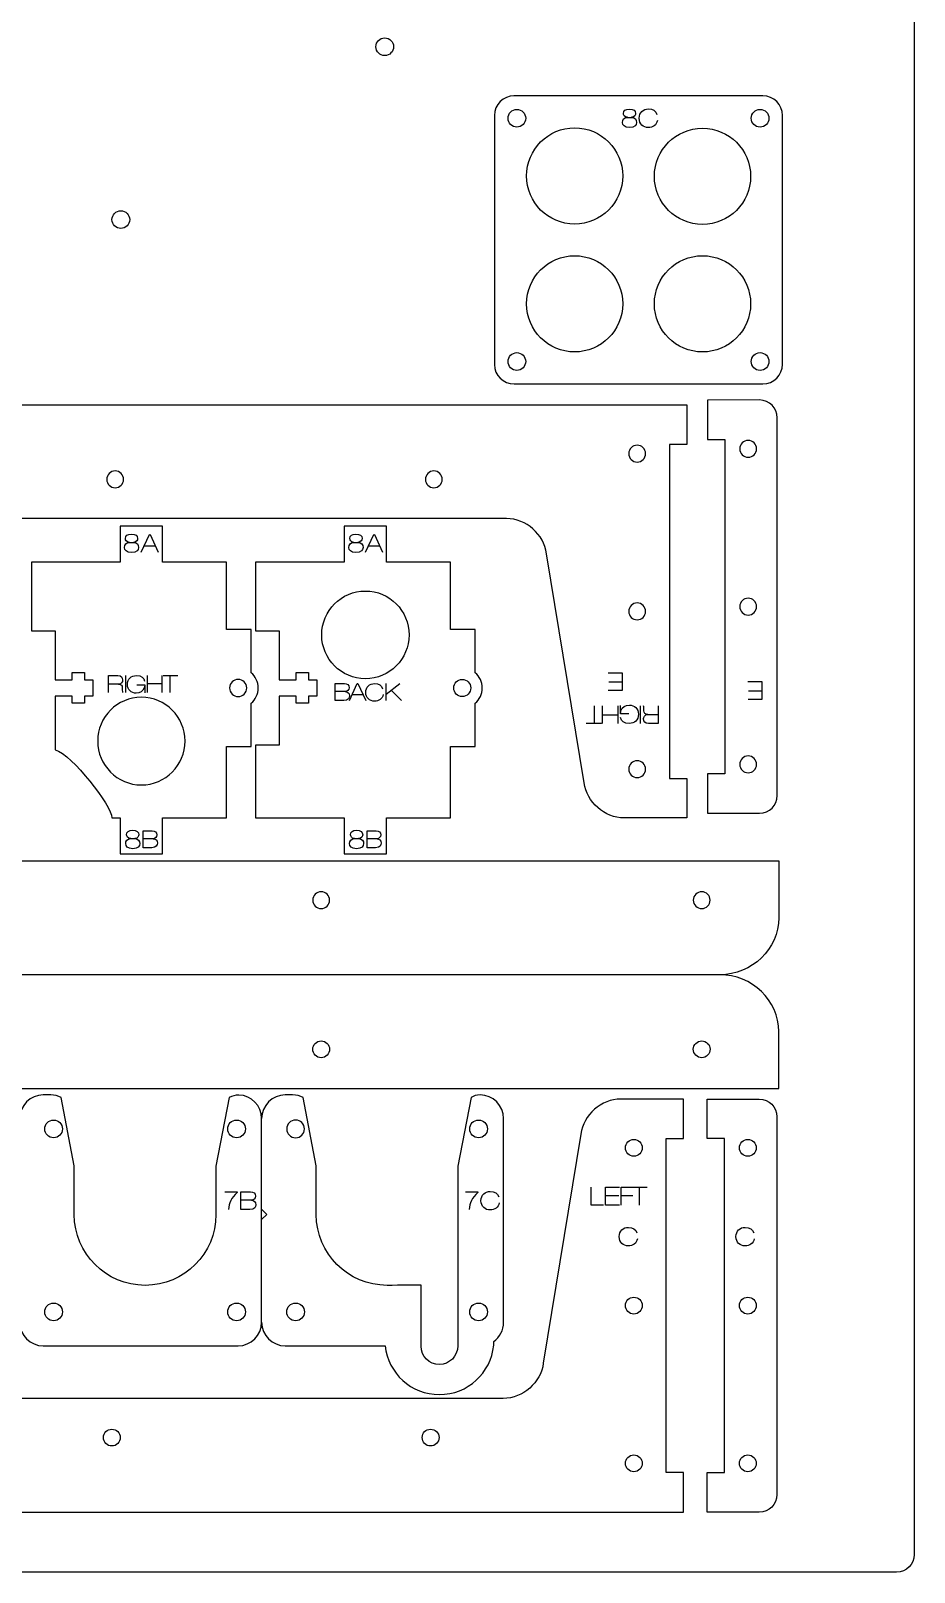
# Model space of a CAD drawing. Header units: millimetres. Extents: x -127 to 1881, y -61 to 1624.
# Drawn here: x 788.2 to 938.3, y 747.7 to 1009.7 of the extents above; entities that cross this region are included whole.
import ezdxf

# ---------------------------------------------------------------- set-up
doc = ezdxf.new("R2010")
doc.units = ezdxf.units.MM
doc.layers.get('0').update_dxf_attribs({"linetype": 'CONTINUOUS', "true_color": 0xffffff})

msp = doc.modelspace()

# ---------------------------------------------------------------- linework, layer by layer
at = {"color": 7, "true_color": 0xffffff}
for points in [[(938.34, 1144.42), (938.34, 750.75), (938.34, 750.75)], [(849.85, 1006.98), (849.85, 1006.98)], [(912.63, 998.64), (906.23, 998.64), (876.9, 998.63), (870.31, 998.63)], [(870.8, 996.33), (870.8, 996.33)], [(866.98, 995.31), (866.99, 959.59), (866.99, 952.99)], [(889.6, 994.98), (889.6, 994.99)], [(889.6, 994.98), (890.29, 994.98)], [(889.6, 994.98), (889.6, 994.98)], [(890.29, 994.99), (890.29, 994.98)], [(913.65, 994.82), (913.65, 994.82)], [(915.96, 953), (915.95, 988.72), (915.95, 995.32)], [(888.8, 985.02), (888.8, 985.02)], [(910.53, 984.96), (910.53, 984.96)], [(804.99, 977.6), (804.99, 977.6)], [(888.8, 963.29), (888.8, 963.29)], [(910.53, 963.29), (910.53, 963.29)], [(869.3, 953.49), (869.3, 953.49)], [(912.14, 951.98), (912.14, 951.98)], [(870.32, 949.67), (876.71, 949.67), (906.04, 949.68), (906.04, 949.68)], [(906.04, 949.68), (912.63, 949.68)], [(667.03, 946.13), (899.68, 946.13), (899.68, 939.41), (899.68, 939.41)], [(912.05, 946.95), (903.2, 946.94), (903.2, 940.22), (906.16, 940.22), (906.16, 883.44), (903.2, 883.44), (903.2, 876.72), (912.05, 876.72)], [(915.06, 879.73), (915.06, 943.94), (915.06, 943.94)], [(899.68, 939.41), (896.72, 939.41), (896.72, 882.63), (899.68, 882.63), (899.68, 875.91), (899.68, 875.91), (889.03, 875.91)], [(891.25, 939.26), (891.25, 939.26)], [(910.13, 940.07), (910.13, 940.07)], [(802.51, 934.88), (802.51, 934.88)], [(856.7, 934.88), (856.7, 934.88)], [(869.06, 926.79), (861.43, 926.79), (657, 926.79)], [(825.64, 900.6), (825.64, 907.94), (821.42, 907.94), (821.42, 919.37), (810.59, 919.37), (810.59, 925.49), (803.37, 925.49), (803.37, 919.37), (788.32, 919.37), (788.32, 907.74), (792.33, 907.74), (792.33, 899.41), (795.21, 899.41), (795.21, 900.61), (797.31, 900.61), (797.31, 899.41), (798.71, 899.41), (798.71, 896.6), (797.31, 896.6), (797.31, 895.4), (795.21, 895.4), (795.21, 896.6), (792.33, 896.6), (792.33, 887.5), (792.33, 887.5)], [(863.72, 900.6), (863.72, 907.94), (859.51, 907.94), (859.51, 919.37), (848.67, 919.37), (848.67, 925.49), (841.45, 925.49), (841.45, 919.37), (826.4, 919.37), (826.4, 907.74), (830.41, 907.74), (830.41, 899.41), (833.29, 899.41), (833.29, 900.61), (835.4, 900.61), (835.4, 899.41), (836.79, 899.41), (836.79, 896.6), (835.4, 896.6), (835.4, 895.4), (833.29, 895.4), (833.29, 896.6), (830.41, 896.6), (830.41, 888.27), (826.4, 888.27), (826.4, 875.94), (841.45, 875.94), (841.45, 869.82), (848.67, 869.82), (848.67, 875.94), (859.51, 875.94), (859.51, 888.07), (863.72, 888.07), (863.72, 895.41)], [(804.96, 922.74), (804.96, 922.75)], [(804.96, 922.74), (805.65, 922.74)], [(804.96, 922.74), (804.96, 922.74)], [(805.65, 922.75), (805.65, 922.74)], [(806.95, 921.08), (808.34, 924.11), (808.45, 924.11), (809.85, 921.08)], [(809.39, 922.08), (807.4, 922.08)], [(843.11, 922.74), (843.11, 922.75)], [(843.11, 922.74), (843.79, 922.74)], [(843.11, 922.74), (843.11, 922.74)], [(843.79, 922.75), (843.79, 922.74)], [(845.1, 921.08), (846.49, 924.11), (846.6, 924.11), (847.99, 921.08)], [(847.53, 922.08), (845.55, 922.08)], [(882.23, 881.88), (875.86, 920.82)], [(891.25, 912.45), (891.25, 912.45)], [(910.13, 913.26), (910.13, 913.26)], [(852.48, 907.03), (852.48, 907.03)], [(801.4, 897.24), (801.4, 900.12), (802.98, 900.12)], [(803.09, 898.65), (803.09, 898.64), (801.4, 898.63)], [(804.26, 900.12), (804.26, 897.24)], [(806.21, 898.53), (807.56, 898.53), (807.56, 897.17)], [(808.01, 897.24), (808.01, 900.12)], [(808.01, 898.78), (810.47, 898.78)], [(810.47, 900.12), (810.47, 897.24)], [(810.67, 900.12), (813.16, 900.12)], [(811.87, 897.24), (811.87, 900.09)], [(839.93, 898.76), (841.49, 898.76)], [(841.39, 895.88), (839.93, 895.88), (839.93, 898.76), (839.93, 898.76)], [(842.36, 895.88), (843.68, 898.76), (843.79, 898.76), (845.11, 895.88)], [(848.56, 896.95), (850.93, 898.76)], [(848.56, 895.88), (848.56, 898.76)], [(886.31, 900.59), (888.7, 900.59), (888.7, 897.56), (886.34, 897.56)], [(888.7, 898.97), (886.44, 898.97)], [(910.08, 899.08), (912.46, 899.08), (912.46, 896.05), (910.1, 896.05)], [(824.88, 898.01), (824.88, 898.01)], [(841.63, 897.39), (839.93, 897.39)], [(841.63, 897.39), (841.63, 897.38)], [(844.67, 896.83), (842.79, 896.83)], [(849.43, 897.62), (851.19, 895.88)], [(862.97, 898.01), (862.97, 898.01)], [(912.46, 897.46), (910.2, 897.46)], [(825.64, 888.08), (825.64, 895.41)], [(883.92, 894.97), (883.92, 892)], [(885.37, 891.97), (885.37, 894.97)], [(887.94, 893.36), (885.37, 893.36)], [(887.94, 894.97), (887.94, 891.97)], [(889.81, 893.63), (888.4, 893.63), (888.4, 895.03)], [(891.84, 891.97), (891.84, 894.97)], [(893.05, 893.51), (894.81, 893.52)], [(893.05, 893.5), (893.05, 893.51)], [(894.81, 894.97), (894.81, 891.97), (893.16, 891.97)], [(885.17, 891.97), (882.58, 891.97)], [(801.95, 875.93), (801.95, 875.94), (803.37, 875.94), (803.37, 869.82), (810.59, 869.82), (810.59, 875.94), (821.42, 875.94), (821.42, 888.07), (825.64, 888.07), (825.64, 888.08), (825.64, 888.08)], [(814.4, 888.98), (814.4, 888.98)], [(891.25, 885.64), (891.25, 885.64)], [(910.13, 886.45), (910.13, 886.45)], [(805.16, 872.41), (805.16, 872.42)], [(805.16, 872.41), (805.85, 872.41)], [(805.16, 872.41), (805.16, 872.41)], [(805.85, 872.42), (805.85, 872.41)], [(807.27, 873.74), (808.83, 873.74)], [(808.73, 870.86), (807.27, 870.86), (807.27, 873.74), (807.27, 873.74)], [(808.97, 872.37), (807.27, 872.38)], [(808.97, 872.38), (808.97, 872.37)], [(843.22, 872.41), (843.22, 872.42)], [(843.22, 872.41), (843.91, 872.41)], [(843.22, 872.41), (843.22, 872.41)], [(843.91, 872.42), (843.91, 872.41)], [(847.03, 872.37), (845.32, 872.38)], [(845.33, 873.74), (846.89, 873.74)], [(846.79, 870.86), (845.33, 870.86), (845.33, 873.74), (845.33, 873.74)], [(847.03, 872.38), (847.03, 872.37)], [(703.25, 868.62), (710.88, 868.62), (915.31, 868.62)], [(837.54, 860.52), (837.54, 860.52)], [(902.22, 860.52), (902.22, 860.52)], [(905.28, 849.27), (672.63, 849.27), (672.63, 842.55), (672.63, 842.55)], [(837.54, 838.02), (837.54, 838.02)], [(902.22, 838.02), (902.22, 838.02)], [(703.25, 829.93), (710.88, 829.93), (915.31, 829.93)], [(791.56, 828.84), (790.3, 828.84)], [(795.57, 808.52), (795.57, 816.77), (793.33, 828.42)], [(821.89, 828.42), (819.64, 816.76), (819.65, 808.52)], [(832.69, 828.84), (831.44, 828.84)], [(836.7, 808.52), (836.7, 816.79), (834.47, 828.42)], [(863.02, 828.42), (860.77, 816.76), (860.75, 786.2)], [(899.12, 764.65), (896.16, 764.65), (896.16, 821.43), (899.12, 821.43), (899.12, 828.15), (899.12, 828.15), (888.47, 828.15)], [(911.99, 757.93), (903.13, 757.93), (903.13, 764.65), (906.09, 764.65), (906.09, 821.43), (903.13, 821.43), (903.13, 828.15), (906.05, 828.15), (911.99, 828.15)], [(915, 825.14), (915, 760.94), (915, 760.94)], [(792.06, 824.57), (792.06, 824.57)], [(823.16, 824.57), (823.16, 824.57)], [(827.42, 790.21), (827.42, 824.82)], [(868.55, 790.21), (868.55, 824.82)], [(833.19, 821.56), (833.19, 821.56)], [(864.29, 821.56), (864.29, 821.56)], [(881.67, 822.18), (875.3, 783.24)], [(890.69, 818.42), (890.69, 818.42)], [(910.06, 818.42), (910.06, 818.42)], [(821.14, 812.36), (823.26, 812.36), (823.26, 812.25)], [(823.89, 812.38), (825.54, 812.38)], [(825.43, 809.35), (823.89, 809.35), (823.89, 812.38), (823.89, 812.38)], [(862.06, 812.36), (864.17, 812.36), (864.17, 812.25)], [(885.55, 810.1), (883.41, 810.1), (883.41, 813.15)], [(888.25, 810.1), (885.85, 810.1), (885.85, 813.15), (888.23, 813.15)], [(888.52, 810.1), (888.52, 813.15), (890.67, 813.15)], [(890.33, 813.15), (892.97, 813.15)], [(891.66, 810.1), (891.66, 813.15)], [(825.68, 810.94), (823.89, 810.94)], [(825.68, 810.94), (825.68, 810.94)], [(885.85, 811.73), (888.13, 811.73)], [(888.52, 811.73), (890.54, 811.73)], [(827.42, 809.42), (828.31, 808.54), (827.42, 807.65)], [(854.52, 786.13), (854.52, 796.54)], [(792.06, 793.47), (792.06, 793.47)], [(823.16, 793.47), (823.16, 793.47)], [(833.19, 793.47), (833.19, 793.47)], [(890.69, 791.61), (890.69, 791.61)], [(910.06, 791.61), (910.06, 791.61)], [(864.29, 790.46), (864.29, 790.46)], [(790.3, 786.2), (823.41, 786.2)], [(831.44, 786.2), (848.41, 786.2)], [(866.87, 786.29), (866.87, 786.95)], [(868.5, 777.27), (860.87, 777.27), (656.44, 777.27)], [(801.95, 769.18), (801.95, 769.18)], [(856.14, 769.18), (856.14, 769.18)], [(666.47, 757.93), (899.12, 757.93), (899.12, 764.65), (899.12, 764.65)], [(890.69, 764.8), (890.69, 764.8)], [(910.06, 764.8), (910.06, 764.8)], [(935.33, 747.74), (637.57, 747.74)]]:
    msp.add_lwpolyline(points, dxfattribs=at)
for points in [[(846.84, 1006.98), (846.84, 1007.81), (847.51, 1008.49), (848.34, 1008.49)], [(848.34, 1005.48), (847.51, 1005.48), (846.84, 1006.15), (846.84, 1006.98)], [(848.34, 1008.49), (849.17, 1008.49), (849.85, 1007.81), (849.85, 1006.98)], [(849.85, 1006.98), (849.85, 1006.15), (849.17, 1005.48), (848.34, 1005.48)], [(870.31, 998.63), (868.48, 998.63), (866.98, 997.14), (866.98, 995.31)], [(915.95, 995.32), (915.95, 997.15), (914.45, 998.64), (912.63, 998.64)], [(869.3, 994.82), (869.3, 995.66), (869.97, 996.33), (870.8, 996.33)], [(870.8, 996.33), (871.63, 996.33), (872.3, 995.66), (872.3, 994.82)], [(888.91, 995.64), (888.91, 996.13), (889.27, 996.39), (889.95, 996.39)], [(889.6, 994.99), (889.06, 995.02), (888.91, 995.39), (888.91, 995.64)], [(889.95, 996.39), (890.62, 996.39), (890.99, 996.13), (890.99, 995.64)], [(890.99, 995.64), (890.99, 995.39), (890.83, 995.02), (890.29, 994.99)], [(891.59, 994.82), (891.59, 995.83), (892.3, 996.41), (893.16, 996.41)], [(893.16, 996.41), (893.88, 996.41), (894.45, 996.12), (894.61, 995.46)], [(910.64, 994.82), (910.64, 995.66), (911.31, 996.33), (912.14, 996.33)], [(912.14, 996.33), (912.97, 996.33), (913.65, 995.66), (913.65, 994.82)], [(870.8, 993.32), (869.97, 993.32), (869.3, 993.99), (869.3, 994.82)], [(872.3, 994.82), (872.3, 993.99), (871.63, 993.32), (870.8, 993.32)], [(872.45, 985.02), (872.45, 989.53), (876.11, 993.2), (880.62, 993.2)], [(880.62, 993.2), (885.14, 993.2), (888.8, 989.53), (888.8, 985.02)], [(888.75, 994.12), (888.75, 994.6), (889, 994.92), (889.6, 994.98)], [(889.95, 993.26), (889.05, 993.26), (888.75, 993.66), (888.75, 994.12)], [(891.14, 994.12), (891.14, 993.66), (890.85, 993.26), (889.95, 993.26)], [(890.29, 994.98), (890.89, 994.92), (891.14, 994.6), (891.14, 994.12)], [(893.16, 993.24), (892.3, 993.24), (891.59, 993.82), (891.59, 994.82)], [(894.68, 994.46), (894.59, 993.65), (893.86, 993.24), (893.16, 993.24)], [(894.18, 984.96), (894.18, 989.47), (897.84, 993.13), (902.35, 993.13)], [(902.35, 993.13), (906.87, 993.13), (910.53, 989.47), (910.53, 984.96)], [(912.14, 993.32), (911.31, 993.32), (910.64, 993.99), (910.64, 994.82)], [(913.65, 994.82), (913.65, 993.99), (912.97, 993.32), (912.14, 993.32)], [(880.62, 976.84), (876.11, 976.84), (872.45, 980.5), (872.45, 985.02)], [(888.8, 985.02), (888.8, 980.5), (885.14, 976.84), (880.62, 976.84)], [(902.35, 976.78), (897.84, 976.78), (894.18, 980.44), (894.18, 984.96)], [(910.53, 984.96), (910.53, 980.44), (906.87, 976.78), (902.35, 976.78)], [(801.98, 977.6), (801.98, 978.43), (802.66, 979.1), (803.49, 979.1)], [(803.49, 976.09), (802.66, 976.09), (801.98, 976.77), (801.98, 977.6)], [(803.49, 979.1), (804.32, 979.1), (804.99, 978.43), (804.99, 977.6)], [(804.99, 977.6), (804.99, 976.77), (804.32, 976.09), (803.49, 976.09)], [(872.45, 963.29), (872.45, 967.81), (876.11, 971.47), (880.62, 971.47)], [(880.62, 971.47), (885.14, 971.47), (888.8, 967.81), (888.8, 963.29)], [(894.18, 963.29), (894.18, 967.81), (897.83, 971.47), (902.35, 971.47)], [(902.35, 971.47), (906.87, 971.47), (910.53, 967.81), (910.53, 963.29)], [(880.62, 955.11), (876.11, 955.11), (872.45, 958.77), (872.45, 963.29)], [(888.8, 963.29), (888.8, 958.77), (885.14, 955.11), (880.62, 955.11)], [(902.35, 955.11), (897.83, 955.11), (894.18, 958.77), (894.18, 963.29)], [(910.53, 963.29), (910.53, 958.77), (906.87, 955.11), (902.35, 955.11)], [(869.3, 953.49), (869.3, 954.32), (869.97, 954.99), (870.8, 954.99)], [(870.8, 954.99), (871.63, 954.99), (872.3, 954.32), (872.3, 953.49)], [(910.64, 953.49), (910.64, 954.32), (911.31, 954.99), (912.14, 954.99)], [(912.14, 954.99), (912.97, 954.99), (913.65, 954.32), (913.65, 953.49)], [(866.99, 952.99), (866.99, 951.16), (868.49, 949.67), (870.32, 949.67)], [(870.8, 951.98), (869.97, 951.98), (869.3, 952.65), (869.3, 953.49)], [(872.3, 953.49), (872.3, 952.65), (871.63, 951.98), (870.8, 951.98)], [(912.14, 951.98), (911.31, 951.98), (910.64, 952.65), (910.64, 953.49)], [(913.65, 953.49), (913.65, 952.65), (912.97, 951.98), (912.14, 951.98)], [(912.63, 949.68), (914.46, 949.68), (915.96, 951.17), (915.96, 953)], [(915.06, 943.94), (915.06, 945.59), (913.71, 946.95), (912.05, 946.95)], [(891.25, 939.26), (890.46, 939.26), (889.82, 938.62), (889.82, 937.83)], [(889.82, 937.83), (889.82, 937.04), (890.46, 936.4), (891.25, 936.4)], [(892.67, 937.83), (892.67, 938.62), (892.03, 939.26), (891.25, 939.26)], [(891.25, 936.4), (892.03, 936.4), (892.67, 937.04), (892.67, 937.83)], [(910.13, 940.07), (909.34, 940.07), (908.7, 939.43), (908.7, 938.64)], [(908.7, 938.64), (908.7, 937.85), (909.34, 937.21), (910.13, 937.21)], [(911.56, 938.64), (911.56, 939.43), (910.92, 940.07), (910.13, 940.07)], [(910.13, 937.21), (910.92, 937.21), (911.56, 937.85), (911.56, 938.64)], [(802.51, 934.88), (801.72, 934.88), (801.08, 934.24), (801.08, 933.45)], [(801.08, 933.45), (801.08, 932.67), (801.72, 932.03), (802.51, 932.03)], [(803.94, 933.45), (803.94, 934.24), (803.3, 934.88), (802.51, 934.88)], [(802.51, 932.03), (803.3, 932.03), (803.94, 932.67), (803.94, 933.45)], [(856.7, 934.88), (855.91, 934.88), (855.27, 934.24), (855.27, 933.45)], [(855.27, 933.45), (855.27, 932.67), (855.91, 932.03), (856.7, 932.03)], [(858.13, 933.45), (858.13, 934.24), (857.49, 934.88), (856.7, 934.88)], [(856.7, 932.03), (857.49, 932.03), (858.13, 932.67), (858.13, 933.45)], [(875.86, 920.82), (875.43, 924.11), (872.37, 926.79), (869.06, 926.79)], [(804.11, 921.89), (804.11, 922.37), (804.36, 922.69), (804.96, 922.74)], [(804.26, 923.41), (804.26, 923.9), (804.63, 924.15), (805.3, 924.15)], [(804.96, 922.75), (804.42, 922.79), (804.26, 923.16), (804.26, 923.41)], [(805.3, 924.15), (805.97, 924.15), (806.34, 923.9), (806.34, 923.41)], [(806.34, 923.41), (806.34, 923.16), (806.19, 922.79), (805.65, 922.75)], [(805.65, 922.74), (806.25, 922.69), (806.5, 922.37), (806.5, 921.89)], [(842.25, 921.89), (842.25, 922.37), (842.5, 922.69), (843.11, 922.74)], [(842.41, 923.41), (842.41, 923.9), (842.78, 924.15), (843.45, 924.15)], [(843.11, 922.75), (842.57, 922.79), (842.41, 923.16), (842.41, 923.41)], [(843.45, 924.15), (844.12, 924.15), (844.49, 923.9), (844.49, 923.41)], [(844.49, 923.41), (844.49, 923.16), (844.33, 922.79), (843.79, 922.75)], [(843.79, 922.74), (844.4, 922.69), (844.65, 922.37), (844.65, 921.89)], [(805.3, 921.03), (804.4, 921.03), (804.11, 921.43), (804.11, 921.89)], [(806.5, 921.89), (806.5, 921.43), (806.2, 921.03), (805.3, 921.03)], [(843.45, 921.03), (842.55, 921.03), (842.25, 921.43), (842.25, 921.89)], [(844.65, 921.89), (844.65, 921.43), (844.35, 921.03), (843.45, 921.03)], [(837.64, 907.03), (837.64, 911.15), (840.96, 914.48), (845.06, 914.48)], [(845.06, 914.48), (849.16, 914.48), (852.48, 911.15), (852.48, 907.03)], [(891.25, 912.45), (890.46, 912.45), (889.82, 911.81), (889.82, 911.02)], [(892.67, 911.02), (892.67, 911.81), (892.03, 912.45), (891.25, 912.45)], [(910.13, 913.26), (909.34, 913.26), (908.7, 912.62), (908.7, 911.83)], [(908.7, 911.83), (908.7, 911.04), (909.34, 910.4), (910.13, 910.4)], [(911.56, 911.83), (911.56, 912.62), (910.92, 913.26), (910.13, 913.26)], [(910.13, 910.4), (910.92, 910.4), (911.56, 911.04), (911.56, 911.83)], [(889.82, 911.02), (889.82, 910.23), (890.46, 909.59), (891.25, 909.59)], [(891.25, 909.59), (892.03, 909.59), (892.67, 910.23), (892.67, 911.02)], [(845.06, 899.58), (840.96, 899.58), (837.64, 902.92), (837.64, 907.03)], [(852.48, 907.03), (852.48, 902.92), (849.16, 899.58), (845.06, 899.58)], [(802.98, 900.12), (803.56, 900.12), (803.78, 899.85), (803.78, 899.33)], [(803.78, 899.33), (803.78, 899.06), (803.59, 898.68), (803.09, 898.65)], [(803.09, 898.64), (803.53, 898.63), (803.73, 898.43), (803.73, 898.03)], [(804.61, 898.61), (804.61, 899.57), (805.28, 900.12), (806.1, 900.12)], [(806.1, 897.11), (805.28, 897.11), (804.61, 897.66), (804.61, 898.61)], [(806.1, 900.12), (807, 900.12), (807.42, 899.72), (807.52, 899.16)], [(807.56, 898.53), (807.52, 898.19), (807.46, 898.04), (807.46, 898.04)], [(823.43, 899.46), (822.63, 899.46), (821.97, 898.81), (821.97, 898.01)], [(824.88, 898.01), (824.88, 898.81), (824.23, 899.46), (823.43, 899.46)], [(826.84, 898.01), (826.84, 899.04), (826.37, 899.97), (825.64, 900.6)], [(841.49, 898.76), (841.95, 898.76), (842.27, 898.51), (842.27, 898.04)], [(845.12, 897.25), (845.12, 898.2), (845.79, 898.76), (846.62, 898.76)], [(846.62, 898.76), (847.3, 898.76), (847.84, 898.48), (847.99, 897.85)], [(860.06, 898.01), (860.06, 898.81), (860.71, 899.46), (861.51, 899.46)], [(861.51, 899.46), (862.32, 899.46), (862.97, 898.81), (862.97, 898.01)], [(864.92, 898.01), (864.92, 899.04), (864.45, 899.97), (863.72, 900.6)], [(806.98, 896.43), (802.88, 896.43), (799.55, 893.09), (799.55, 888.98)], [(803.73, 898.03), (803.73, 897.93), (803.73, 897.36), (803.79, 897.24)], [(807.46, 898.04), (807.26, 897.38), (806.71, 897.11), (806.1, 897.11)], [(814.4, 888.98), (814.4, 893.09), (811.08, 896.43), (806.98, 896.43)], [(821.97, 898.01), (821.97, 897.2), (822.63, 896.55), (823.43, 896.55)], [(823.43, 896.55), (824.23, 896.55), (824.88, 897.2), (824.88, 898.01)], [(825.64, 895.41), (826.37, 896.03), (826.84, 896.96), (826.84, 898.01)], [(842.36, 896.66), (842.36, 896.32), (842.14, 895.88), (841.39, 895.88)], [(842.27, 898.04), (842.27, 897.7), (841.97, 897.38), (841.63, 897.39)], [(841.63, 897.38), (842.01, 897.37), (842.36, 897.16), (842.36, 896.66)], [(846.62, 895.75), (845.79, 895.75), (845.12, 896.3), (845.12, 897.25)], [(848.06, 896.91), (847.98, 896.14), (847.28, 895.75), (846.62, 895.75)], [(861.51, 896.55), (860.71, 896.55), (860.06, 897.2), (860.06, 898.01)], [(862.97, 898.01), (862.97, 897.2), (862.32, 896.55), (861.51, 896.55)], [(863.72, 895.41), (864.45, 896.03), (864.92, 896.96), (864.92, 898.01)], [(888.4, 893.63), (888.44, 893.98), (888.5, 894.13), (888.5, 894.13)], [(888.5, 894.13), (888.71, 894.82), (889.29, 895.1), (889.92, 895.1)], [(889.92, 895.1), (890.77, 895.1), (891.47, 894.52), (891.47, 893.53)], [(891.47, 893.53), (891.47, 892.54), (890.77, 891.97), (889.92, 891.97)], [(892.39, 894.14), (892.39, 894.25), (892.38, 894.84), (892.32, 894.97)], [(892.34, 892.79), (892.34, 893.07), (892.53, 893.47), (893.05, 893.5)], [(893.05, 893.51), (892.59, 893.51), (892.39, 893.73), (892.39, 894.14)], [(889.92, 891.97), (888.98, 891.97), (888.55, 892.38), (888.44, 892.96)], [(893.16, 891.97), (892.56, 891.97), (892.34, 892.25), (892.34, 892.79)], [(799.55, 888.98), (799.55, 884.86), (802.88, 881.53), (806.98, 881.53)], [(806.98, 881.53), (811.08, 881.53), (814.4, 884.86), (814.4, 888.98)], [(792.33, 887.5), (795.24, 886.69), (801.95, 877.92), (801.95, 875.93)], [(891.25, 885.64), (890.46, 885.64), (889.82, 885), (889.82, 884.21)], [(892.67, 884.21), (892.67, 885), (892.03, 885.64), (891.25, 885.64)], [(910.13, 886.45), (909.34, 886.45), (908.7, 885.81), (908.7, 885.02)], [(911.56, 885.02), (911.56, 885.81), (910.92, 886.45), (910.13, 886.45)], [(889.82, 884.21), (889.82, 883.42), (890.46, 882.78), (891.25, 882.78)], [(891.25, 882.78), (892.03, 882.78), (892.67, 883.42), (892.67, 884.21)], [(908.7, 885.02), (908.7, 884.23), (909.34, 883.59), (910.13, 883.59)], [(910.13, 883.59), (910.92, 883.59), (911.56, 884.23), (911.56, 885.02)], [(889.03, 875.91), (885.72, 875.91), (882.66, 878.6), (882.23, 881.88)], [(912.05, 876.72), (913.71, 876.72), (915.06, 878.07), (915.06, 879.73)], [(804.31, 871.55), (804.31, 872.03), (804.56, 872.35), (805.16, 872.41)], [(804.46, 873.07), (804.46, 873.56), (804.83, 873.82), (805.5, 873.82)], [(805.16, 872.42), (804.62, 872.46), (804.46, 872.82), (804.46, 873.07)], [(805.5, 873.82), (806.18, 873.82), (806.54, 873.56), (806.54, 873.07)], [(806.54, 873.07), (806.54, 872.82), (806.39, 872.46), (805.85, 872.42)], [(805.85, 872.41), (806.45, 872.35), (806.7, 872.03), (806.7, 871.55)], [(808.83, 873.74), (809.29, 873.74), (809.61, 873.5), (809.61, 873.03)], [(809.61, 873.03), (809.61, 872.69), (809.31, 872.37), (808.97, 872.38)], [(808.97, 872.37), (809.34, 872.35), (809.7, 872.15), (809.7, 871.65)], [(842.37, 871.55), (842.37, 872.03), (842.62, 872.35), (843.22, 872.41)], [(842.52, 873.07), (842.52, 873.56), (842.89, 873.82), (843.56, 873.82)], [(843.22, 872.42), (842.68, 872.46), (842.52, 872.82), (842.52, 873.07)], [(843.56, 873.82), (844.23, 873.82), (844.6, 873.56), (844.6, 873.07)], [(844.6, 873.07), (844.6, 872.82), (844.45, 872.46), (843.91, 872.42)], [(843.91, 872.41), (844.51, 872.35), (844.76, 872.03), (844.76, 871.55)], [(846.89, 873.74), (847.35, 873.74), (847.66, 873.5), (847.66, 873.03)], [(847.66, 873.03), (847.66, 872.69), (847.37, 872.37), (847.03, 872.38)], [(847.03, 872.37), (847.4, 872.35), (847.75, 872.15), (847.75, 871.65)], [(805.5, 870.69), (804.6, 870.69), (804.31, 871.09), (804.31, 871.55)], [(806.7, 871.55), (806.7, 871.09), (806.4, 870.69), (805.5, 870.69)], [(809.7, 871.65), (809.7, 871.31), (809.48, 870.86), (808.73, 870.86)], [(843.56, 870.69), (842.66, 870.69), (842.37, 871.09), (842.37, 871.55)], [(844.76, 871.55), (844.76, 871.09), (844.46, 870.69), (843.56, 870.69)], [(847.75, 871.65), (847.75, 871.31), (847.54, 870.86), (846.79, 870.86)], [(915.31, 868.62), (915.31, 868.62), (915.31, 864.27), (915.31, 858.95)], [(837.54, 863.38), (836.75, 863.38), (836.11, 862.74), (836.11, 861.95)], [(836.11, 861.95), (836.11, 861.16), (836.75, 860.52), (837.54, 860.52)], [(838.97, 861.95), (838.97, 862.74), (838.33, 863.38), (837.54, 863.38)], [(837.54, 860.52), (838.33, 860.52), (838.97, 861.16), (838.97, 861.95)], [(902.22, 863.38), (901.43, 863.38), (900.79, 862.74), (900.79, 861.95)], [(900.79, 861.95), (900.79, 861.16), (901.43, 860.52), (902.22, 860.52)], [(903.65, 861.95), (903.65, 862.74), (903.01, 863.38), (902.22, 863.38)], [(902.22, 860.52), (903.01, 860.52), (903.65, 861.16), (903.65, 861.95)], [(915.31, 858.95), (915.31, 853.63), (910.8, 849.27), (905.28, 849.27)], [(915.31, 839.6), (915.31, 844.92), (910.8, 849.27), (905.28, 849.27)], [(915.31, 829.93), (915.31, 829.93), (915.31, 834.28), (915.31, 839.6)], [(836.11, 836.6), (836.11, 837.39), (836.75, 838.02), (837.54, 838.02)], [(837.54, 835.17), (836.75, 835.17), (836.11, 835.81), (836.11, 836.6)], [(837.54, 838.02), (838.33, 838.02), (838.97, 837.39), (838.97, 836.6)], [(838.97, 836.6), (838.97, 835.81), (838.33, 835.17), (837.54, 835.17)], [(900.79, 836.6), (900.79, 837.39), (901.43, 838.02), (902.22, 838.02)], [(902.22, 835.17), (901.43, 835.17), (900.79, 835.81), (900.79, 836.6)], [(902.22, 838.02), (903.01, 838.02), (903.65, 837.39), (903.65, 836.6)], [(903.65, 836.6), (903.65, 835.81), (903.01, 835.17), (902.22, 835.17)], [(790.3, 828.84), (788.09, 828.84), (786.29, 827.04), (786.29, 824.82)], [(793.33, 828.42), (792.8, 828.69), (792.2, 828.84), (791.56, 828.84)], [(823.54, 828.83), (822.95, 828.81), (822.39, 828.67), (821.89, 828.42)], [(827.42, 824.82), (827.42, 827), (825.7, 828.76), (823.54, 828.83)], [(831.44, 828.84), (829.22, 828.84), (827.42, 827.04), (827.42, 824.82)], [(834.47, 828.42), (833.93, 828.68), (833.33, 828.84), (832.69, 828.84)], [(864.54, 828.84), (863.9, 828.84), (863.55, 828.68), (863.02, 828.42)], [(868.55, 824.82), (868.55, 827.04), (866.76, 828.84), (864.54, 828.84)], [(888.47, 828.15), (885.16, 828.15), (882.1, 825.47), (881.67, 822.18)], [(911.99, 828.15), (913.64, 828.15), (915, 826.8), (915, 825.14)], [(790.55, 823.07), (790.55, 823.9), (791.23, 824.57), (792.06, 824.57)], [(792.06, 821.56), (791.23, 821.56), (790.55, 822.24), (790.55, 823.07)], [(792.06, 824.57), (792.89, 824.57), (793.56, 823.9), (793.56, 823.07)], [(793.56, 823.07), (793.56, 822.24), (792.89, 821.56), (792.06, 821.56)], [(821.65, 823.07), (821.65, 823.9), (822.33, 824.57), (823.16, 824.57)], [(823.16, 821.56), (822.33, 821.56), (821.65, 822.24), (821.65, 823.07)], [(823.16, 824.57), (823.99, 824.57), (824.66, 823.9), (824.66, 823.07)], [(824.66, 823.07), (824.66, 822.24), (823.99, 821.56), (823.16, 821.56)], [(833.19, 824.57), (832.36, 824.57), (831.69, 823.9), (831.69, 823.07)], [(831.69, 823.07), (831.69, 822.24), (832.36, 821.56), (833.19, 821.56)], [(834.7, 823.07), (834.7, 823.9), (834.02, 824.57), (833.19, 824.57)], [(833.19, 821.56), (834.02, 821.56), (834.7, 822.24), (834.7, 823.07)], [(862.79, 823.07), (862.79, 823.9), (863.46, 824.57), (864.29, 824.57)], [(864.29, 821.56), (863.46, 821.56), (862.79, 822.24), (862.79, 823.07)], [(864.29, 824.57), (865.12, 824.57), (865.8, 823.9), (865.8, 823.07)], [(865.8, 823.07), (865.8, 822.24), (865.12, 821.56), (864.29, 821.56)], [(889.26, 819.85), (889.26, 820.64), (889.9, 821.28), (890.69, 821.28)], [(890.69, 821.28), (891.48, 821.28), (892.11, 820.64), (892.11, 819.85)], [(908.63, 819.85), (908.63, 820.64), (909.28, 821.28), (910.06, 821.28)], [(910.06, 821.28), (910.86, 821.28), (911.49, 820.64), (911.49, 819.85)], [(890.69, 818.42), (889.9, 818.42), (889.26, 819.06), (889.26, 819.85)], [(892.11, 819.85), (892.11, 819.06), (891.48, 818.42), (890.69, 818.42)], [(910.06, 818.42), (909.28, 818.42), (908.63, 819.06), (908.63, 819.85)], [(911.49, 819.85), (911.49, 819.06), (910.86, 818.42), (910.06, 818.42)], [(823.26, 812.25), (822.28, 811.39), (821.83, 810.41), (821.78, 809.37)], [(825.54, 812.38), (826.02, 812.38), (826.35, 812.12), (826.35, 811.63)], [(864.17, 812.25), (863.19, 811.39), (862.74, 810.41), (862.69, 809.37)], [(864.7, 810.87), (864.7, 811.87), (865.41, 812.45), (866.27, 812.45)], [(866.27, 812.45), (866.99, 812.45), (867.56, 812.16), (867.72, 811.5)], [(826.45, 810.18), (826.45, 809.82), (826.22, 809.35), (825.43, 809.35)], [(826.35, 811.63), (826.35, 811.28), (826.04, 810.94), (825.68, 810.94)], [(825.68, 810.94), (826.08, 810.92), (826.45, 810.71), (826.45, 810.18)], [(866.27, 809.29), (865.41, 809.29), (864.7, 809.87), (864.7, 810.87)], [(867.79, 810.5), (867.7, 809.69), (866.98, 809.29), (866.27, 809.29)], [(807.61, 796.48), (800.96, 796.48), (795.57, 801.87), (795.57, 808.52)], [(819.65, 808.52), (819.65, 801.87), (814.26, 796.48), (807.61, 796.48)], [(848.74, 796.48), (842.09, 796.48), (836.7, 801.87), (836.7, 808.52)], [(888.19, 804.76), (888.19, 805.76), (888.89, 806.34), (889.76, 806.34)], [(889.76, 803.18), (888.89, 803.18), (888.19, 803.76), (888.19, 804.76)], [(889.76, 806.34), (890.48, 806.34), (891.05, 806.05), (891.21, 805.39)], [(891.28, 804.39), (891.19, 803.58), (890.46, 803.18), (889.76, 803.18)], [(908.04, 804.76), (908.04, 805.76), (908.75, 806.34), (909.61, 806.34)], [(909.61, 803.18), (908.75, 803.18), (908.04, 803.76), (908.04, 804.76)], [(909.61, 806.34), (910.33, 806.34), (910.9, 806.05), (911.06, 805.39)], [(911.13, 804.39), (911.04, 803.58), (910.31, 803.18), (909.61, 803.18)], [(854.52, 796.54), (854.52, 796.54), (850.84, 796.48), (848.74, 796.48)], [(889.26, 793.04), (889.26, 793.83), (889.9, 794.47), (890.69, 794.47)], [(890.69, 794.47), (891.48, 794.47), (892.11, 793.83), (892.11, 793.04)], [(908.63, 793.04), (908.63, 793.83), (909.28, 794.47), (910.06, 794.47)], [(910.06, 794.47), (910.86, 794.47), (911.49, 793.83), (911.49, 793.04)], [(790.55, 791.97), (790.55, 792.8), (791.23, 793.47), (792.06, 793.47)], [(792.06, 790.46), (791.23, 790.46), (790.55, 791.14), (790.55, 791.97)], [(792.06, 793.47), (792.89, 793.47), (793.56, 792.8), (793.56, 791.97)], [(793.56, 791.97), (793.56, 791.14), (792.89, 790.46), (792.06, 790.46)], [(821.65, 791.97), (821.65, 792.8), (822.33, 793.47), (823.16, 793.47)], [(823.16, 790.46), (822.33, 790.46), (821.65, 791.14), (821.65, 791.97)], [(823.16, 793.47), (823.99, 793.47), (824.66, 792.8), (824.66, 791.97)], [(824.66, 791.97), (824.66, 791.14), (823.99, 790.46), (823.16, 790.46)], [(831.69, 791.97), (831.69, 792.8), (832.36, 793.47), (833.19, 793.47)], [(833.19, 790.46), (832.36, 790.46), (831.69, 791.14), (831.69, 791.97)], [(833.19, 793.47), (834.02, 793.47), (834.7, 792.8), (834.7, 791.97)], [(834.7, 791.97), (834.7, 791.14), (834.02, 790.46), (833.19, 790.46)], [(862.79, 791.97), (862.79, 792.8), (863.46, 793.47), (864.29, 793.47)], [(864.29, 790.46), (863.46, 790.46), (862.79, 791.14), (862.79, 791.97)], [(864.29, 793.47), (865.12, 793.47), (865.8, 792.8), (865.8, 791.97)], [(865.8, 791.97), (865.8, 791.14), (865.12, 790.46), (864.29, 790.46)], [(890.69, 791.61), (889.9, 791.61), (889.26, 792.25), (889.26, 793.04)], [(892.11, 793.04), (892.11, 792.25), (891.48, 791.61), (890.69, 791.61)], [(910.06, 791.61), (909.28, 791.61), (908.63, 792.25), (908.63, 793.04)], [(911.49, 793.04), (911.49, 792.25), (910.86, 791.61), (910.06, 791.61)], [(786.29, 790.21), (786.29, 788), (788.09, 786.2), (790.3, 786.2)], [(823.41, 786.2), (825.63, 786.2), (827.42, 788), (827.42, 790.21)], [(827.42, 790.21), (827.42, 788), (829.22, 786.2), (831.44, 786.2)], [(866.87, 786.95), (867.89, 787.67), (868.55, 788.86), (868.55, 790.21)], [(848.41, 786.2), (848.91, 781.55), (852.85, 777.92), (857.63, 777.92)], [(857.63, 783.02), (855.91, 783.02), (854.52, 784.41), (854.52, 786.13)], [(857.63, 777.92), (862.45, 777.92), (866.41, 781.59), (866.87, 786.29)], [(860.75, 786.2), (860.75, 784.48), (859.35, 783.02), (857.63, 783.02)], [(875.3, 783.24), (874.87, 779.96), (871.81, 777.27), (868.5, 777.27)], [(800.52, 770.61), (800.52, 771.4), (801.16, 772.04), (801.95, 772.04)], [(801.95, 769.18), (801.16, 769.18), (800.52, 769.82), (800.52, 770.61)], [(801.95, 772.04), (802.74, 772.04), (803.38, 771.4), (803.38, 770.61)], [(803.38, 770.61), (803.38, 769.82), (802.74, 769.18), (801.95, 769.18)], [(854.71, 770.61), (854.71, 771.4), (855.35, 772.04), (856.14, 772.04)], [(856.14, 769.18), (855.35, 769.18), (854.71, 769.82), (854.71, 770.61)], [(856.14, 772.04), (856.93, 772.04), (857.57, 771.4), (857.57, 770.61)], [(857.57, 770.61), (857.57, 769.82), (856.93, 769.18), (856.14, 769.18)], [(889.26, 766.23), (889.26, 767.02), (889.9, 767.66), (890.69, 767.66)], [(890.69, 767.66), (891.48, 767.66), (892.11, 767.02), (892.11, 766.23)], [(908.63, 766.23), (908.63, 767.02), (909.28, 767.66), (910.06, 767.66)], [(910.06, 767.66), (910.86, 767.66), (911.49, 767.02), (911.49, 766.23)], [(890.69, 764.8), (889.9, 764.8), (889.26, 765.44), (889.26, 766.23)], [(892.11, 766.23), (892.11, 765.44), (891.48, 764.8), (890.69, 764.8)], [(910.06, 764.8), (909.28, 764.8), (908.63, 765.44), (908.63, 766.23)], [(911.49, 766.23), (911.49, 765.44), (910.86, 764.8), (910.06, 764.8)], [(915, 760.94), (915, 759.28), (913.64, 757.93), (911.99, 757.93)], [(938.34, 750.75), (938.34, 749.08), (936.99, 747.74), (935.33, 747.74)]]:
    msp.add_open_spline(points, degree=3, dxfattribs=at)

doc.saveas('drawing.dxf')
